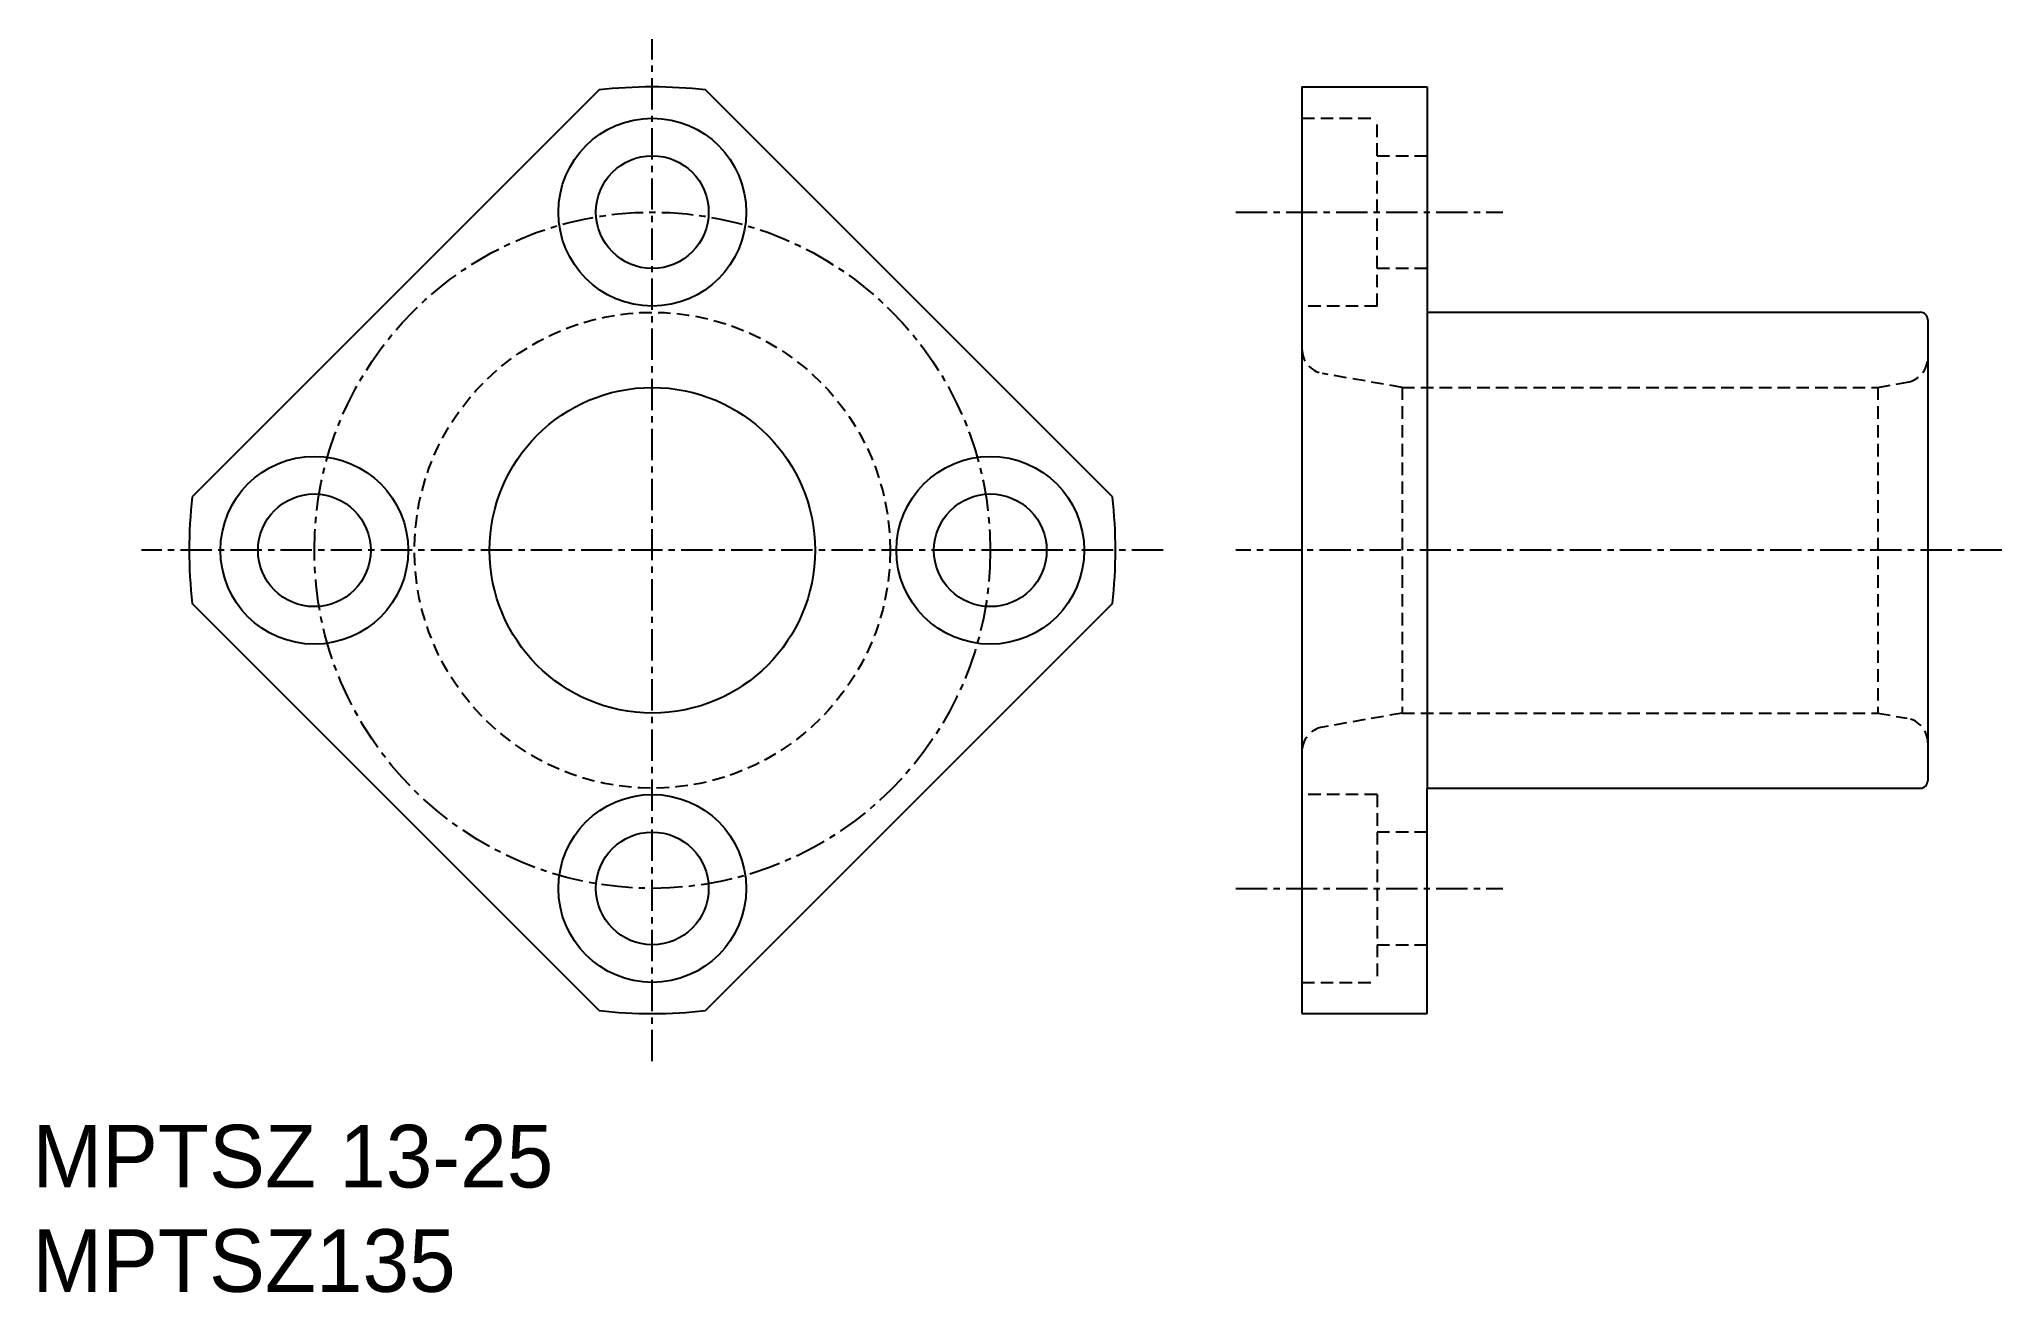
# Model space of a CAD drawing. Extents: x 23.3 to 101.7, y 73.2 to 123.3.
import ezdxf

# ---------------------------------------------------------------- set-up
doc = ezdxf.new("R2010")
doc.units = 0
doc.linetypes.add('CENTER', pattern=[2, 1.25, -0.25, 0.25, -0.25])
doc.linetypes.add('DASHED', pattern=[0.75, 0.5, -0.25])
doc.layers.get('0').update_dxf_attribs({"linetype": 'CONTINUOUS'})
doc.layers.add('CENTER', color=1, linetype='CENTER')

msp = doc.modelspace()

# ---------------------------------------------------------------- linework, layer by layer
at = {"color": 7, "linetype": 'CONTINUOUS'}
for p, q in [((45.666, 121.266), (29.418, 105.017)), ((66.172, 105.017), (49.924, 121.266)), ((73.743, 121.388), (73.743, 84.388)), ((73.743, 121.388), (78.743, 121.388)), ((78.743, 121.388), (78.743, 112.388)), ((78.743, 112.388), (98.443, 112.388)), ((78.743, 112.388), (78.743, 93.388)), ((98.743, 112.088), (98.743, 93.688)), ((45.666, 84.511), (29.418, 100.759)), ((66.172, 100.759), (49.924, 84.511)), ((78.743, 93.388), (98.443, 93.388)), ((78.743, 84.388), (78.743, 93.388)), ((73.743, 84.388), (78.743, 84.388))]:
    msp.add_line(p, q, dxfattribs=at)
at = {"color": 3, "linetype": 'DASHED'}
for p, q in [((73.743, 120.138), (76.743, 120.138)), ((76.743, 112.638), (76.743, 120.138)), ((76.743, 118.638), (78.743, 118.638)), ((78.743, 114.138), (76.743, 114.138)), ((76.743, 112.638), (73.743, 112.638)), ((77.743, 109.388), (74.57, 109.948)), ((77.743, 109.388), (77.743, 96.388)), ((77.743, 109.388), (96.743, 109.388)), ((96.743, 109.388), (97.917, 109.595)), ((96.743, 109.388), (96.743, 96.388)), ((77.743, 96.388), (74.57, 95.829)), ((77.743, 96.388), (96.743, 96.388)), ((96.743, 96.388), (97.917, 96.181)), ((76.743, 93.138), (73.743, 93.138)), ((76.743, 93.138), (76.743, 85.638)), ((78.743, 91.638), (76.743, 91.638)), ((76.743, 87.138), (78.743, 87.138)), ((73.743, 85.638), (76.743, 85.638))]:
    msp.add_line(p, q, dxfattribs=at)
at = {"color": 7, "linetype": 'CONTINUOUS'}
for centre, radius in [((47.795, 116.388), 3.75), ((47.795, 116.388), 2.25), ((47.795, 102.888), 6.5), ((34.295, 102.888), 3.75), ((61.295, 102.888), 3.75), ((34.295, 102.888), 2.25), ((61.295, 102.888), 2.25), ((47.795, 89.388), 3.75), ((47.795, 89.388), 2.25)]:
    msp.add_circle(centre, radius, dxfattribs=at)
at = {"color": 3, "linetype": 'DASHED'}
msp.add_circle((47.795, 102.888), 9.5, dxfattribs=at)
at = {"color": 7, "linetype": 'CONTINUOUS'}
for centre, radius, start, end in [((47.795, 102.888), 18.5, 83.39167, 96.60833), ((98.443, 112.088), 0.3, 360, 90), ((47.795, 102.888), 18.5, 173.39167, 186.60833), ((47.795, 102.888), 18.5, 353.39167, 6.60833), ((98.443, 93.688), 0.3, 270, 360), ((47.795, 102.888), 18.5, 263.39167, 276.60833)]:
    msp.add_arc(centre, radius, start, end, dxfattribs=at)
at = {"color": 3, "linetype": 'DASHED'}
for centre, start, end in [((74.743, 110.933), 180, 260), ((97.743, 110.58), 280, 0), ((74.743, 94.844), 100, 180), ((97.743, 95.197), 0, 80)]:
    msp.add_arc(centre, 1, start, end, dxfattribs=at)
at = {"layer": 'CENTER', "color": 1, "linetype": 'CENTER'}
for p, q in [((47.795, 82.487), (47.795, 123.29)), ((47.795, 82.487), (47.795, 123.29)), ((71.107, 116.388), (81.768, 116.388)), ((68.197, 102.888), (27.394, 102.888)), ((101.696, 102.888), (71.107, 102.888)), ((71.107, 89.388), (81.768, 89.388))]:
    msp.add_line(p, q, dxfattribs=at)
msp.add_circle((47.795, 102.888), 13.5, dxfattribs=at)

# ---------------------------------------------------------------- texts
at = {"color": 7, "linetype": 'CONTINUOUS'}
for s, p in [('MPTSZ 13-25', (23.032, 77.448)), ('MPTSZ135', (23.032, 73.281))]:
    msp.add_text(s, height=2.5, dxfattribs=at).set_placement(p)

doc.saveas('drawing.dxf')
